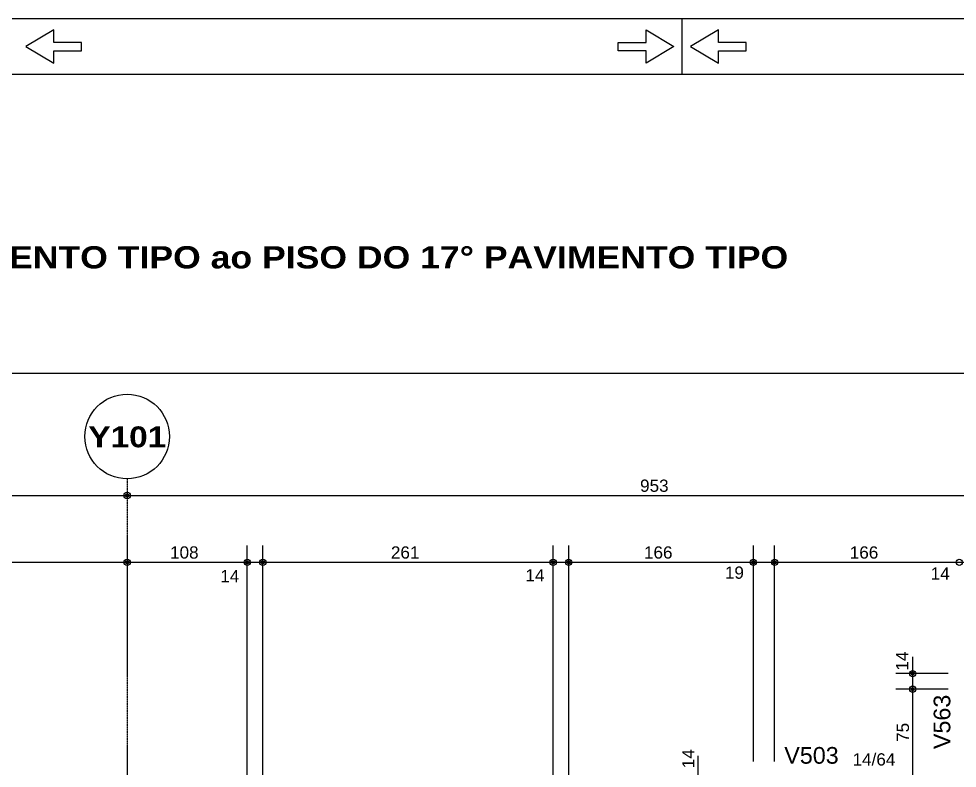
# Model space of a CAD drawing. Extents: x 0 to 7795, y 0 to 4205.
# Drawn here: x 1051 to 1895, y 3532 to 4205 of the extents above; entities that cross this region are included whole.
import ezdxf

# ---------------------------------------------------------------- set-up
doc = ezdxf.new("R2010")
doc.units = 0
doc.header["$MEASUREMENT"] = 0
doc.linetypes.add('ESTILO_TQS_0007', pattern=[2.1, 1.5, -0.2, 0.2, -0.2])
for name, color, linetype in [('MTH-179', 1, 'CONTINUOUS'), ('MTH-230', 1, 'CONTINUOUS'), ('MTH-COTAS7', 31, 'CONTINUOUS'), ('MTH-DIM-VIGA', 3, 'CONTINUOUS'), ('MTH-EIXO-214', 4, 'CONTINUOUS'), ('MTH-MARGEM', 5, 'CONTINUOUS'), ('MTH-SIMB_COTA', 3, 'CONTINUOUS'), ('MTH-TIT1-VIGA', 5, 'CONTINUOUS'), ('MTH-TXT-NEGRITO', 5, 'CONTINUOUS')]:
    doc.layers.add(name, color=color, linetype=linetype)
doc.styles.add('TQS_ARIAL', font='arial.ttf')
doc.styles.add('TQS_ARIAL_BLACK', font='ariblk.ttf')

msp = doc.modelspace()

# ---------------------------------------------------------------- linework, layer by layer
at = {"layer": 'MTH-179', "linetype": 'Continuous'}
for p, q in [((7795.004008, 4204.998269), (0.004008, 4204.998269)), ((1647.504008, 4154.998269), (1647.504008, 4204.998269))]:
    msp.add_line(p, q, dxfattribs=at)
for points in [[(1057.503275, 4179.998269), (1082.503275, 4164.998269), (1082.503275, 4176.248269), (1107.503275, 4176.248269), (1107.503275, 4183.748269), (1082.503275, 4183.748269), (1082.503275, 4194.998269), (1057.503275, 4179.998269)], [(1640.003275, 4179.998269), (1615.003275, 4164.998269), (1615.003275, 4176.248269), (1590.003275, 4176.248269), (1590.003275, 4183.748269), (1615.003275, 4183.748269), (1615.003275, 4194.998269), (1640.003275, 4179.998269)], [(1655.003275, 4179.998269), (1680.003275, 4164.998269), (1680.003275, 4176.248269), (1705.003275, 4176.248269), (1705.003275, 4183.748269), (1680.003275, 4183.748269), (1680.003275, 4194.998269), (1655.003275, 4179.998269)]]:
    msp.add_lwpolyline(points, dxfattribs=at)
at = {"layer": 'MTH-230', "linetype": 'Continuous'}
msp.add_circle((1148.511366, 3829.636556), 38, dxfattribs=at)
at = {"layer": 'MTH-COTAS7', "linetype": 'Continuous'}
for p, q in [((561.511366, 3886.665182), (5343.511366, 3886.665182)), ((561.511366, 3776.636556), (1163.511366, 3776.636556)), ((1133.511366, 3776.636556), (2116.511366, 3776.636556)), ((1256.506838, 3470.135501), (1256.506838, 3731.636556)), ((1256.506838, 3470.135501), (1256.506838, 3731.636556)), ((1270.506838, 3470.135501), (1270.506838, 3731.636556)), ((1270.506838, 3470.135501), (1270.506838, 3731.636556)), ((1531.51056, 3470.135501), (1531.51056, 3731.636556)), ((1531.51056, 3470.135501), (1531.51056, 3731.636556)), ((1545.51056, 3470.135501), (1545.51056, 3731.636556)), ((1545.51056, 3470.135501), (1545.51056, 3731.636556)), ((1711.511366, 3537.6182), (1711.511366, 3731.636556)), ((1711.511366, 3537.6182), (1711.511366, 3731.636556)), ((1730.511366, 3537.6182), (1730.511366, 3731.636556)), ((1730.511366, 3537.6182), (1730.511366, 3731.636556)), ((580.511366, 3716.636556), (1163.511366, 3716.636556)), ((1133.511366, 3716.636556), (1271.506838, 3716.636556)), ((1241.506838, 3716.636556), (1285.506838, 3716.636556)), ((1255.506838, 3716.636556), (1546.51056, 3716.636556)), ((1516.51056, 3716.636556), (1560.51056, 3716.636556)), ((1530.51056, 3716.636556), (1726.511366, 3716.636556)), ((1696.511366, 3716.636556), (1745.511366, 3716.636556)), ((1715.511366, 3716.636556), (1911.511364, 3716.636556)), ((1881.511364, 3716.636556), (1925.511364, 3716.636556)), ((1854.652293, 3587.636556), (1854.652293, 3631.636556)), ((1886.511364, 3616.636556), (1839.652293, 3616.636556)), ((1854.652293, 3512.6182), (1854.652293, 3617.636556)), ((1886.511364, 3602.636556), (1839.652293, 3602.636556)), ((1886.511364, 3602.636556), (1839.652293, 3602.636556)), ((1661.816075, 3498.6182), (1661.816075, 3542.6182))]:
    msp.add_line(p, q, dxfattribs=at)
at = {"layer": 'MTH-EIXO-214', "linetype": 'ESTILO_TQS_0007'}
msp.add_line((1148.511366, 3791.636556), (1148.511366, 1718.135501), dxfattribs=at)
at = {"layer": 'MTH-MARGEM', "linetype": 'Continuous'}
msp.add_line((7745.004008, 4154.998269), (175.004008, 4154.998269), dxfattribs=at)
at = {"layer": 'MTH-SIMB_COTA', "linetype": 'Continuous'}
for centre, radius in [((1148.511366, 3776.636556), 2.8), ((1148.511366, 3776.636556), 2.8), ((1148.511366, 3776.636556), 1.4), ((1148.511366, 3776.636556), 1.4), ((1148.511366, 3716.636556), 2.8), ((1148.511366, 3716.636556), 2.8), ((1148.511366, 3716.636556), 1.4), ((1148.511366, 3716.636556), 1.4), ((1256.506838, 3716.636556), 2.8), ((1256.506838, 3716.636556), 2.8), ((1256.506838, 3716.636556), 1.4), ((1256.506838, 3716.636556), 1.4), ((1270.506838, 3716.636556), 2.8), ((1270.506838, 3716.636556), 2.8), ((1270.506838, 3716.636556), 1.4), ((1270.506838, 3716.636556), 1.4), ((1531.51056, 3716.636556), 2.8), ((1531.51056, 3716.636556), 2.8), ((1531.51056, 3716.636556), 1.4), ((1531.51056, 3716.636556), 1.4), ((1545.51056, 3716.636556), 2.8), ((1545.51056, 3716.636556), 2.8), ((1545.51056, 3716.636556), 1.4), ((1545.51056, 3716.636556), 1.4), ((1711.511366, 3716.636556), 2.8), ((1711.511366, 3716.636556), 2.8), ((1711.511366, 3716.636556), 1.4), ((1711.511366, 3716.636556), 1.4), ((1730.511366, 3716.636556), 2.8), ((1730.511366, 3716.636556), 2.8), ((1730.511366, 3716.636556), 1.4), ((1730.511366, 3716.636556), 1.4), ((1896.511364, 3716.636556), 2.8), ((1896.511364, 3716.636556), 2.8), ((1854.652293, 3616.636556), 2.8), ((1854.652293, 3616.636556), 1.4), ((1854.652293, 3602.636556), 2.8), ((1854.652293, 3602.636556), 2.8), ((1854.652293, 3602.636556), 1.4), ((1854.652293, 3602.636556), 1.4)]:
    msp.add_circle(centre, radius, dxfattribs=at)

# ---------------------------------------------------------------- texts
at = {"layer": 'MTH-COTAS7', "linetype": 'Continuous', "style": 'TQS_ARIAL'}
for s, p in [('953', (1609.611366, 3779.936556)), ('108', (1187.109102, 3719.936556)), ('261', (1385.608699, 3719.936556)), ('166', (1613.110963, 3719.936556)), ('166', (1798.111365, 3719.936556)), ('19', (1685.844703, 3701.809828)), ('14', (1870.844701, 3701.034353)), ('14', (1232.234014, 3698.680523)), ('14', (1506.540817, 3699.377442))]:
    msp.add_text(s, height=11, dxfattribs=at).set_placement(p)
for s, p in [('14', (1850.720487, 3619.300892)), ('75', (1851.352293, 3555.227378)), ('14', (1658.516075, 3531.546221))]:
    msp.add_text(s, height=11, rotation=90, dxfattribs=at).set_placement(p)
at = {"layer": 'MTH-DIM-VIGA', "linetype": 'Continuous', "style": 'TQS_ARIAL'}
msp.add_text('14/64', height=11, rotation=360, dxfattribs=at).set_placement((1800.622157, 3534.006767))
at = {"layer": 'MTH-TIT1-VIGA', "linetype": 'Continuous', "style": 'TQS_ARIAL'}
for s, rotation, p in [('V563', 90, (1888.511364, 3548.725901)), ('V503', 360, (1739.247982, 3535.6182))]:
    msp.add_text(s, height=15, rotation=rotation, dxfattribs=at).set_placement(p)
at = {"layer": 'MTH-TXT-NEGRITO', "linetype": 'Continuous', "style": 'TQS_ARIAL_BLACK'}
for s, height, p in [('FORMA DO PISO DO 2%%d PAVIMENTO TIPO ao PISO DO 17%%d PAVIMENTO TIPO', 20, (576.511367, 3980.665182)), ('Y101', 18.75, (1113.633967, 3819.939035))]:
    msp.add_text(s, height=height, dxfattribs=at).set_placement(p)

doc.saveas('drawing.dxf')
